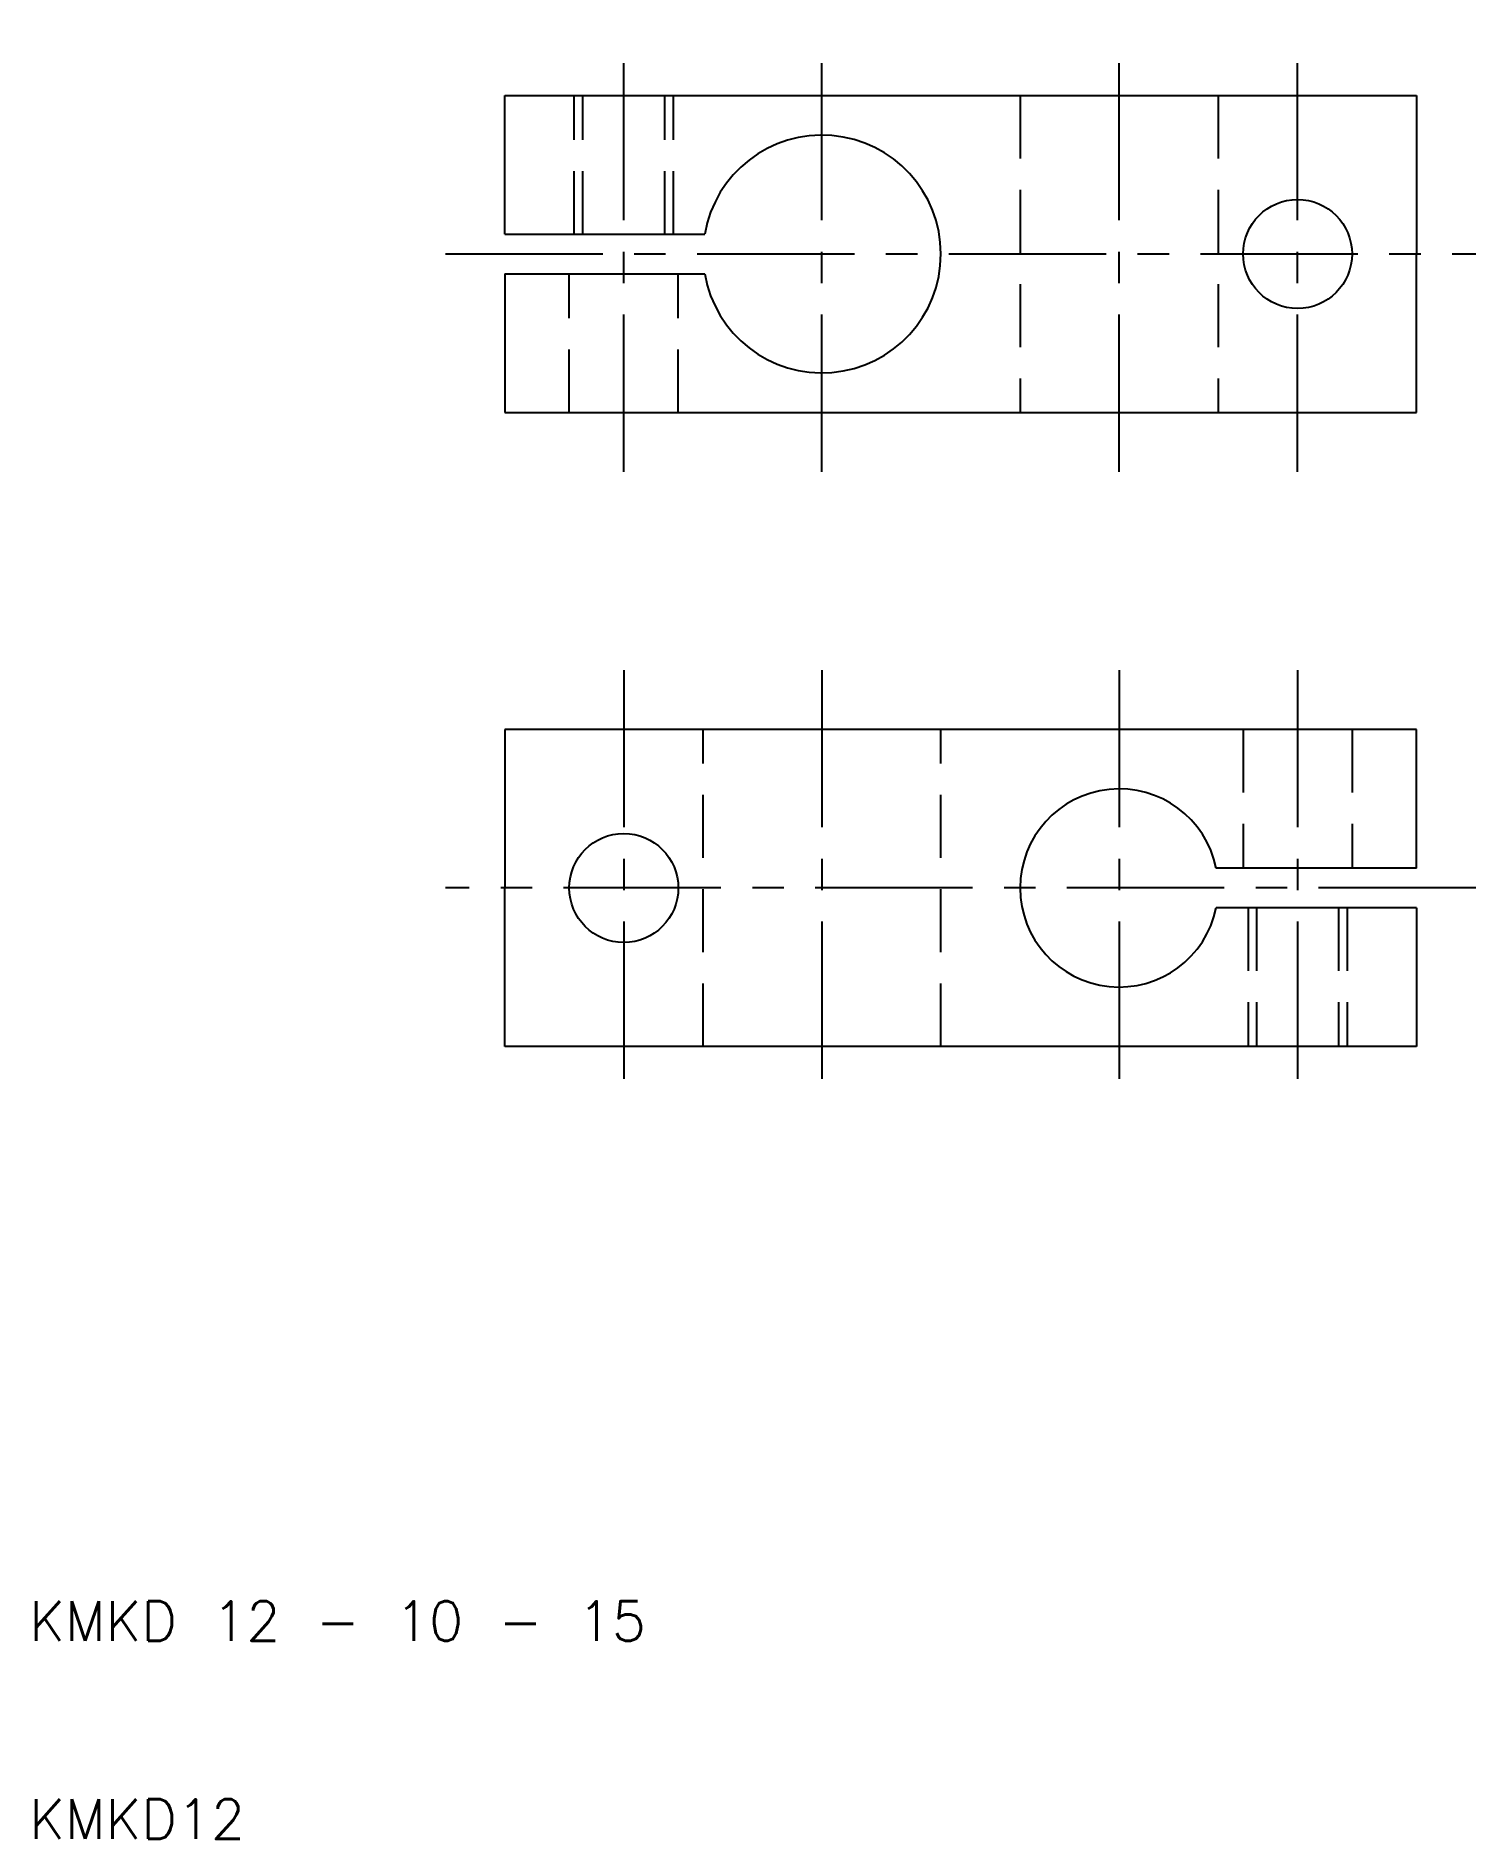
# Model space of a CAD drawing. Extents: x 10.3 to 83, y 10 to 101.
import ezdxf

# ---------------------------------------------------------------- set-up
doc = ezdxf.new("R2010")
doc.units = 0
doc.header["$LTSCALE"] = 0.25
doc.linetypes.add('CENTER', pattern=[50.8, 31.75, -6.35, 6.35, -6.35])
doc.linetypes.add('DASHED', pattern=[19.05, 12.7, -6.35])
doc.layers.get('0').update_dxf_attribs({"linetype": 'CONTINUOUS'})
doc.layers.add('CENTER', color=1, linetype='CENTER')
doc.styles.get("Standard").update_dxf_attribs({"font": 'txt.shx', "bigfont": 'extfont.shx'})

msp = doc.modelspace()

# ---------------------------------------------------------------- linework, layer by layer
for p, q in [((34, 98), (80, 98)), ((34, 91), (34, 98)), ((80, 98), (80, 90)), ((34, 91), (44.084, 91)), ((80, 82), (80, 90)), ((34, 89), (44.084, 89)), ((34, 89), (34, 82)), ((34, 82), (80, 82)), ((80, 66), (34, 66)), ((34, 66), (34, 58)), ((80, 59), (80, 66)), ((80, 59), (69.899, 59)), ((34, 50), (34, 58)), ((80, 57), (69.899, 57)), ((80, 57), (80, 50)), ((80, 50), (34, 50))]:
    msp.add_line(p, q)
at = {"color": 3, "linetype": 'DASHED'}
for p, q in [((37.5, 91), (37.5, 98)), ((37.933, 91), (37.933, 98)), ((42.067, 91), (42.067, 98)), ((42.5, 91), (42.5, 98)), ((60, 98), (60, 82)), ((70, 98), (70, 82)), ((37.25, 82), (37.25, 89)), ((42.75, 82), (42.75, 89)), ((44, 50), (44, 66)), ((56, 50), (56, 66)), ((71.25, 66), (71.25, 59)), ((76.75, 66), (76.75, 59)), ((71.5, 57), (71.5, 50)), ((71.933, 57), (71.933, 50)), ((76.067, 57), (76.067, 50)), ((76.5, 57), (76.5, 50))]:
    msp.add_line(p, q, dxfattribs=at)
for centre in [(74, 90), (40, 58)]:
    msp.add_circle(centre, 2.75)
for centre, radius, start, end in [((50, 90), 6, 189.59407, 170.40593), ((65, 58), 5, 11.53696, 348.46304)]:
    msp.add_arc(centre, radius, start, end)
at = {"layer": 'CENTER', "color": 1, "linetype": 'CENTER'}
for p, q in [((40, 79), (40, 101)), ((50, 79), (50, 101)), ((65, 79), (65, 101)), ((74, 79), (74, 101)), ((31, 90), (83, 90)), ((40, 69), (40, 47)), ((50, 69), (50, 47)), ((65, 69), (65, 47)), ((74, 69), (74, 47)), ((83, 58), (31, 58))]:
    msp.add_line(p, q, dxfattribs=at)

# ---------------------------------------------------------------- texts
for s, p in [('KMKD 12 - 10 - 15', (10, 20)), ('KMKD12', (10, 10))]:
    msp.add_text(s, height=2).set_placement(p)

doc.saveas('drawing.dxf')
